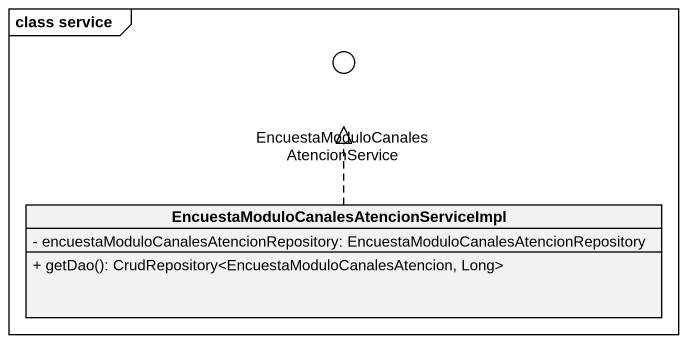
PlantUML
@startuml
mainframe class service
allowmixing
hide circle
hide empty members
skinparam classAttributeIconSize 0
() "EncuestaModuloCanalesAtencionService" as EncuestaModuloCanalesAtencio
class "EncuestaModuloCanalesAtencionServiceImpl" as EncuestaModuloCanalesAtencio_2 {
  - encuestaModuloCanalesAtencionRepository: EncuestaModuloCanalesAtencionRepository
  + getDao(): CrudRepository<EncuestaModuloCanalesAtencion, Long>
}
EncuestaModuloCanalesAtencio_2 .up.|> EncuestaModuloCanalesAtencio
@enduml
